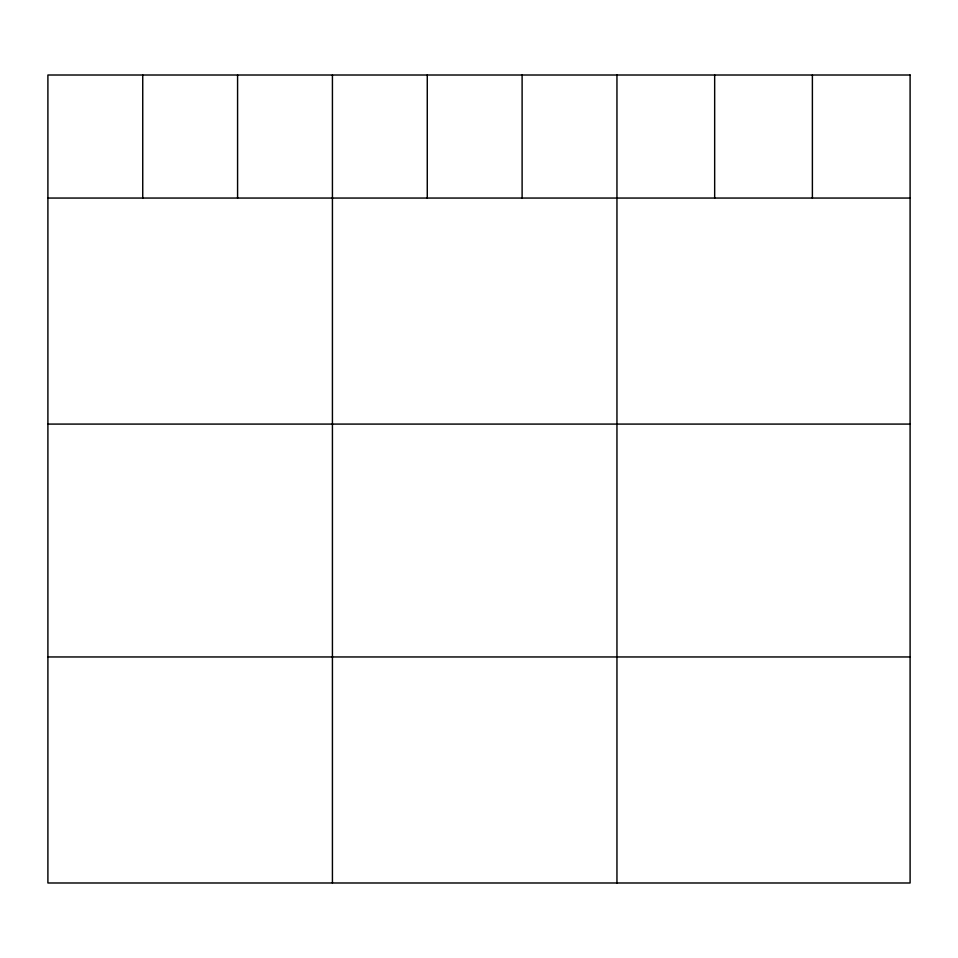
<?xml version="1.0" encoding="UTF-8"?>
<svg xmlns="http://www.w3.org/2000/svg" width="958" height="958" viewBox="0 0 958 958"><rect width="100%" height="100%" fill="white"/><g stroke="black" fill="none" stroke-linecap="round" stroke-linejoin="round"><path stroke-width="1.44" d="M47.9 198.055L910.1 198.055M47.9 424.083L910.1 424.083M47.9 656.96L910.1 656.96M812.384 75.011L812.384 198.055M714.668 75.011L714.668 198.055M616.952 75.011L616.952 882.989M522.11 75.011L522.11 198.055M427.268 75.011L427.268 198.055M332.426 75.011L332.426 882.989M237.584 75.011L237.584 198.055M142.742 75.011L142.742 198.055M910.1 75.011L47.9 75.011L47.9 882.989L910.1 882.989L910.1 75.011"/></g></svg>
